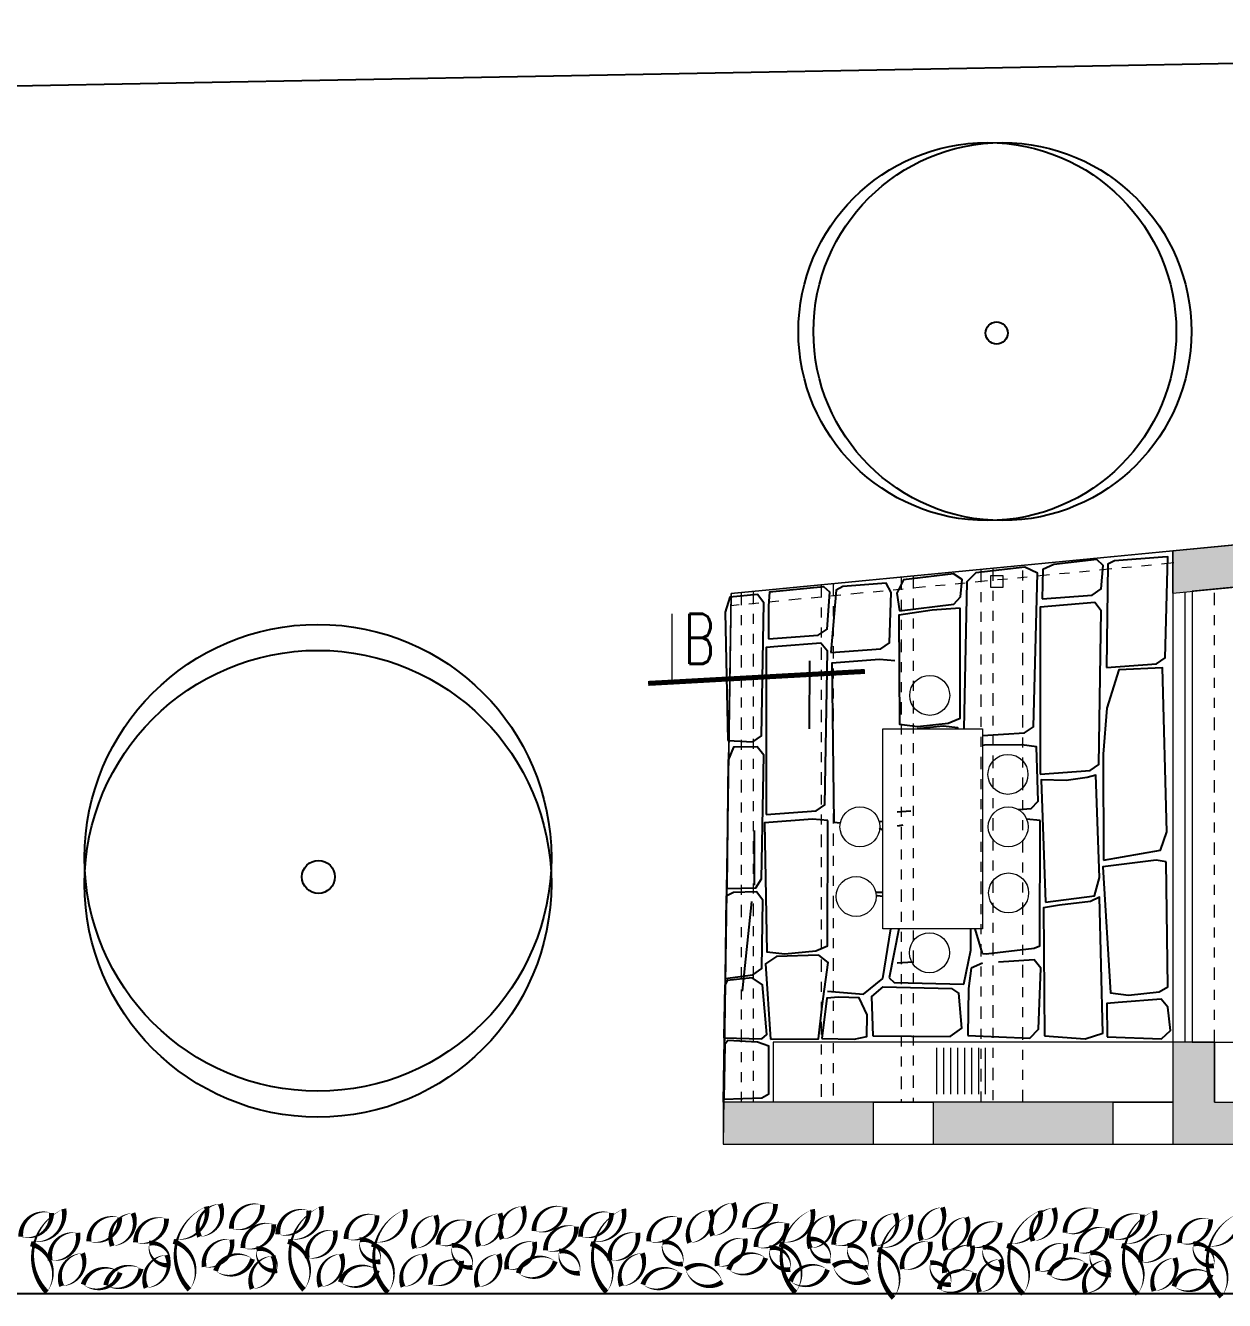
# Model space of a CAD drawing. Header units: metres. Extents: x -183 to 791, y -436 to 125.
# Drawn here: x 502.94 to 514.95, y -271.72 to -258.95 of the extents above; entities that cross this region are included whole.
import ezdxf

# ---------------------------------------------------------------- set-up
doc = ezdxf.new("R2010")
doc.units = ezdxf.units.M
doc.header["$MEASUREMENT"] = 0
doc.linetypes.add('DASHDOT', pattern=[1, 0.5, -0.25, 0, -0.25])
doc.linetypes.add('DIVIDE', pattern=[1.25, 0.5, -0.25, 0, -0.25, 0, -0.25])
for name, color, linetype in [('01_SILNE', 1, 'Continuous'), ('okna', 4, 'Continuous'), ('PODL0$0$HSV_POD', 7, 'Continuous'), ('SCHODY', 3, 'Continuous'), ('SRAFA', 251, 'Continuous'), ('srafa fasada', 253, 'Continuous'), ('SRAFY', 3, 'Continuous'), ('SRAFY-TERÉN', 252, 'Continuous'), ('zariz.predmety', 203, 'Continuous'), ('ZARIZOVAKY', 251, 'Continuous')]:
    doc.layers.add(name, color=color, linetype=linetype)
doc.layers.add('FLOATING-WINDOWS', color=2, linetype='Continuous', plot=False)
doc.styles.add('ROMANS', font='romans.shx', dxfattribs={"width": 0.7})

msp = doc.modelspace()

# ---------------------------------------------------------------- hatches: boundary and pattern name
at = {"layer": 'SRAFA', "linetype": 'Continuous', "lineweight": 0}
for points in [[(517.988, -263.869), (514.43, -264.212), (514.43, -264.634), (518.029, -264.287)], [(522.65, -269.731), (514.85, -269.731), (514.85, -269.131), (514.43, -269.131), (514.43, -269.731), (514.43, -270.151), (522.65, -270.151)], [(511.43, -269.731), (509.929, -269.731), (509.929, -270.151), (511.43, -270.151)], [(513.83, -269.731), (512.03, -269.731), (512.03, -270.151), (513.83, -270.151)]]:
    msp.add_hatch(color=256, dxfattribs=at).paths.add_polyline_path(points)

# ---------------------------------------------------------------- linework, layer by layer
at = {"layer": '01_SILNE', "linetype": 'Continuous', "lineweight": 0}
for p, q in [((514.43, -264.212), (517.988, -263.869)), ((514.43, -264.634), (514.43, -264.212)), ((514.43, -264.634), (518.029, -264.287)), ((514.85, -269.131), (514.43, -269.131)), ((514.43, -269.131), (514.43, -269.731)), ((514.85, -269.131), (514.85, -269.731)), ((514.85, -269.731), (514.85, -269.131)), ((511.43, -269.731), (509.929, -269.731)), ((509.929, -269.731), (509.929, -270.151)), ((511.43, -269.731), (511.43, -270.151)), ((513.83, -269.731), (512.03, -269.731)), ((512.03, -269.731), (512.03, -270.151)), ((512.03, -269.731), (512.03, -270.151)), ((513.83, -269.731), (513.83, -270.151)), ((514.43, -269.731), (514.43, -270.151)), ((514.85, -269.731), (522.65, -269.731)), ((509.929, -270.151), (511.43, -270.151)), ((512.03, -270.151), (513.83, -270.151)), ((514.43, -270.151), (522.65, -270.151))]:
    msp.add_line(p, q, dxfattribs=at)
msp.add_lwpolyline([(512.61, -264.457), (512.73, -264.457), (512.73, -264.577), (512.61, -264.577)], close=True, dxfattribs=at)
at = {"layer": 'FLOATING-WINDOWS', "linetype": 'Continuous', "lineweight": 0, "flags": 128}
for points in [[(510.01, -264.639), (509.929, -270.151), (528.72, -270.151), (528.72, -269.231), (529.62, -269.231), (529.62, -271.651), (534.27, -271.651), (534.272, -262.296), (510.01, -264.639)], [(514.43, -264.212), (514.43, -270.151), (528.72, -270.151), (528.72, -262.832)], [(514.625, -269.131), (514.85, -269.131), (514.85, -269.731), (521.149, -269.731), (521.149, -263.985), (514.625, -264.615)], [(510.01, -264.639), (514.43, -264.212), (514.43, -269.731), (509.929, -269.731)]]:
    msp.add_lwpolyline(points, close=True, dxfattribs=at)
at = {"layer": 'okna', "linetype": 'Continuous', "lineweight": 0}
for p, q in [((514.43, -264.634), (514.43, -269.731)), ((514.55, -264.622), (514.55, -269.131)), ((514.625, -264.615), (514.625, -269.131)), ((511.43, -269.731), (512.03, -269.731)), ((513.83, -269.731), (514.43, -269.731)), ((511.43, -270.151), (512.03, -270.151)), ((513.83, -270.151), (514.43, -270.151))]:
    msp.add_line(p, q, dxfattribs=at)
at = {"layer": 'PODL0$0$HSV_POD'}
for p, q in [((497.666, -259.651), (535.272, -258.951)), ((529.62, -271.651), (497.666, -271.651))]:
    msp.add_line(p, q, dxfattribs=at)
at = {"layer": 'SCHODY', "linetype": 'DIVIDE', "lineweight": 0, "ltscale": 0.25}
for p, q in [((514.43, -264.212), (510.01, -264.639)), ((514.23, -264.229), (514.23, -264.231)), ((514.442, -264.332), (510.01, -264.76)), ((512.93, -269.731), (512.93, -264.357)), ((511.71, -264.475), (511.71, -269.731)), ((511.83, -264.463), (511.83, -269.731)), ((512.51, -264.398), (512.51, -269.731)), ((512.63, -264.386), (512.63, -269.731)), ((510.11, -264.629), (510.11, -269.731)), ((510.23, -264.618), (510.23, -269.731)), ((510.91, -264.552), (510.91, -269.731)), ((511.03, -264.54), (511.03, -269.731)), ((514.85, -269.131), (514.85, -264.594))]:
    msp.add_line(p, q, dxfattribs=at)
at = {"layer": 'srafa fasada', "color": 253, "linetype": 'Continuous', "lineweight": 0}
msp.add_line((509.416, -264.841), (509.416, -265.525), dxfattribs=at)
at = {"layer": 'srafa fasada', "color": 253, "linetype": 'DASHDOT', "lineweight": 0, "ltscale": 0.3, "const_width": 0.05, "flags": 128}
msp.add_lwpolyline([(509.177, -265.538), (511.348, -265.418)], dxfattribs=at)
at = {"layer": 'SRAFY', "linetype": 'Continuous', "lineweight": 0}
for p, q in [((510.01, -264.76), (510.01, -264.639)), ((514.43, -269.131), (510.43, -269.131)), ((510.43, -269.131), (510.43, -269.731)), ((512.067, -269.652), (512.067, -269.186)), ((512.137, -269.652), (512.137, -269.186)), ((512.207, -269.652), (512.207, -269.186)), ((512.277, -269.652), (512.277, -269.186)), ((512.347, -269.652), (512.347, -269.186)), ((512.417, -269.652), (512.417, -269.186)), ((512.487, -269.652), (512.487, -269.186)), ((512.557, -269.652), (512.557, -269.186))]:
    msp.add_line(p, q, dxfattribs=at)
at = {"layer": 'SRAFY-TERÉN'}
for p, q in [((511.527, -268.493), (511.609, -267.994)), ((511.686, -267.994), (511.592, -268.486)), ((512.409, -268.208), (512.409, -267.994)), ((512.527, -268.241), (512.452, -267.994)), ((512.337, -268.551), (512.409, -268.208)), ((512.527, -268.339), (512.411, -268.389)), ((512.411, -268.389), (512.385, -268.594)), ((511.527, -268.575), (512.217, -268.594)), ((511.592, -268.486), (511.64, -268.532)), ((511.64, -268.532), (512.337, -268.551))]:
    msp.add_line(p, q, dxfattribs=at)
for points in [[(512.527, -266.059), (512.947, -266.034), (513.035, -265.972), (513.076, -264.434), (512.948, -264.375), (512.458, -264.432), (512.37, -264.522), (512.337, -265.994)], [(513.124, -264.69), (513.623, -264.653), (513.712, -264.592), (513.732, -264.359), (513.669, -264.297), (513.241, -264.346), (513.128, -264.396), (513.124, -264.69)], [(513.768, -265.38), (514.267, -265.343), (514.356, -265.281), (514.38, -264.27), (514.327, -264.275), (513.848, -264.311), (513.779, -264.345), (513.768, -265.38)], [(511.694, -264.813), (512.238, -264.744), (512.306, -264.671), (512.322, -264.498), (512.235, -264.441), (511.733, -264.5), (511.667, -264.634), (511.694, -264.813)], [(510.381, -265.093), (510.88, -265.056), (510.969, -264.995), (510.995, -264.624), (510.936, -264.57), (510.392, -264.624), (510.382, -264.761), (510.381, -265.093)], [(511.007, -265.23), (511.506, -265.193), (511.595, -265.132), (511.611, -264.629), (511.56, -264.533), (511.128, -264.569), (511.061, -264.604), (511.007, -265.23)], [(509.976, -266.109), (510.224, -266.124), (510.313, -266.063), (510.336, -264.73), (510.271, -264.648), (509.996, -264.674), (509.947, -264.824), (509.976, -266.109)], [(513.103, -266.448), (513.603, -266.411), (513.691, -266.349), (513.715, -264.812), (513.65, -264.729), (513.22, -264.763), (513.103, -264.773), (513.103, -266.448)], [(512.303, -264.783), (512.022, -264.804), (511.689, -264.854), (511.694, -265.946), (511.873, -265.969), (512.183, -265.937), (512.301, -265.887), (512.303, -264.783)], [(510.36, -266.852), (510.859, -266.815), (510.948, -266.753), (510.972, -265.216), (510.906, -265.134), (510.477, -265.168), (510.36, -265.177), (510.36, -266.852)], [(510.794, -265.994), (510.795, -265.313)], [(511.649, -265.313), (511.495, -265.299), (511.016, -265.335), (511.038, -266.926), (511.102, -266.934)], [(513.737, -267.309), (514.309, -267.208), (514.371, -267.023), (514.329, -265.383), (513.889, -265.401), (513.771, -265.786), (513.734, -266.247), (513.737, -267.309)], [(512.279, -265.994), (512.278, -265.982), (512.131, -265.967), (511.871, -265.994)], [(512.882, -266.8), (513.014, -266.791), (513.082, -266.717), (513.066, -266.173), (512.918, -266.154), (512.544, -266.158), (512.527, -266.159)], [(509.966, -267.593), (510.255, -267.586), (510.311, -267.494), (510.335, -266.256), (510.27, -266.174), (510.031, -266.177), (509.978, -266.307), (509.966, -267.593)], [(513.157, -267.73), (513.646, -267.666), (513.698, -267.481), (513.66, -266.458), (513.574, -266.481), (513.364, -266.51), (513.114, -266.504), (513.157, -267.73)], [(510.977, -266.911), (510.823, -266.896), (510.344, -266.933), (510.367, -268.224), (510.546, -268.246), (510.856, -268.215), (510.974, -268.165), (510.977, -266.911)], [(511.491, -266.922), (511.527, -266.918)], [(511.672, -266.824), (511.807, -266.815)], [(513.102, -266.91), (512.967, -266.897)], [(513.042, -268.188), (513.099, -268.164), (513.102, -266.91)], [(510.249, -267.021), (510.24, -267.022), (510.24, -267.559)], [(511.527, -267.006), (511.494, -266.985)], [(511.729, -266.959), (511.672, -266.969)], [(514.365, -267.323), (514.264, -267.308), (513.729, -267.374), (513.807, -268.636), (513.987, -268.659), (514.296, -268.627), (514.381, -268.577), (514.365, -267.323)], [(514.365, -267.323), (514.264, -267.308), (513.729, -267.374), (513.807, -268.636), (513.987, -268.659), (514.296, -268.627), (514.381, -268.577), (514.365, -267.323)], [(509.949, -268.492), (510.226, -268.455), (510.315, -268.394), (510.327, -267.707), (510.261, -267.625), (510.031, -267.632), (509.957, -267.669), (509.949, -268.492)], [(511.455, -267.627), (511.527, -267.629)], [(511.527, -267.671), (511.474, -267.664), (511.46, -267.663)], [(513.145, -269.067), (513.555, -269.097), (513.73, -269.039), (513.696, -267.678), (513.607, -267.72), (513.297, -267.757), (513.135, -267.786), (513.145, -269.067)], [(510.213, -267.723), (510.118, -268.62)], [(512.527, -268.241), (512.561, -268.245), (513.042, -268.188)], [(510.403, -269.099), (510.882, -269.098), (510.921, -268.771), (510.979, -268.332), (510.885, -268.26), (510.462, -268.274), (510.352, -268.347), (510.403, -269.099)], [(511.83, -268.329), (511.672, -268.339)], [(512.377, -269.062), (512.999, -269.091), (513.087, -269), (513.108, -268.388), (513.042, -268.306), (512.684, -268.329)], [(509.935, -269.087), (510.316, -269.098), (510.365, -269.055), (510.324, -268.556), (510.22, -268.487), (509.968, -268.513), (509.946, -268.562), (509.935, -269.087)], [(510.973, -268.62), (511.333, -268.651), (511.527, -268.493)], [(511.527, -268.575), (511.414, -268.672), (511.426, -269.067)], [(511.426, -269.067), (512.2, -269.073), (512.317, -268.99), (512.29, -268.639), (512.217, -268.594)], [(512.385, -268.594), (512.377, -269.062)], [(510.916, -269.093), (511.24, -269.1), (511.367, -269.073), (511.369, -268.857), (511.289, -268.686), (511.084, -268.68), (510.967, -268.69), (510.916, -269.093)], [(513.773, -269.077), (514.318, -269.096), (514.407, -269.012), (514.38, -268.781), (514.315, -268.699), (513.885, -268.733), (513.769, -268.743), (513.773, -269.077)], [(509.935, -269.701), (510.316, -269.689), (510.386, -269.646), (510.387, -269.169), (510.272, -269.131), (509.974, -269.113), (509.946, -269.153), (509.935, -269.701)]]:
    msp.add_lwpolyline(points, dxfattribs=at)
at = {"layer": 'zariz.predmety', "color": 253, "linetype": 'Continuous', "ltscale": 0.001}
for points in [[(504.584, -271.61, 0, 0, 0.520567), (504.584, -271.61, 0, 0.05, 0.520567), (504.424, -271.125, 0, 0.05, 0.520567), (504.445, -271.102, 0, 0.05, 0.520567), (504.755, -270.775, 0, 0.05, 0.520567), (504.584, -271.61, 0.05, 0.05, 0)], [(504.685, -271.078, 0, 0, 0.520567), (504.685, -271.078, 0, 0.05, 0.520567), (504.893, -270.75, 0, 0.05, 0.520567), (504.685, -271.078, 0.05, 0.05, 0)], [(505.314, -270.76, 0, 0, 0.520567), (505.314, -270.76, 0, 0.05, 0.520567), (505.005, -270.997, 0, 0.05, 0.520567), (505.314, -270.76, 0.05, 0.05, 0)], [(505.731, -271.61, 0, 0, 0.520567), (505.731, -271.61, 0, 0.05, 0.520567), (505.571, -271.125, 0, 0.05, 0.520567), (505.592, -271.102, 0, 0.05, 0.520567), (505.902, -270.775, 0, 0.05, 0.520567), (505.731, -271.61, 0.05, 0.05, 0)], [(507.715, -271.102, 0, 0, 0.520567), (507.715, -271.102, 0, 0.05, 0.520567), (507.923, -270.774, 0, 0.05, 0.520567), (507.715, -271.102, 0.05, 0.05, 0)], [(508.344, -270.784, 0, 0, 0.520567), (508.344, -270.784, 0, 0.05, 0.520567), (508.035, -271.02, 0, 0.05, 0.520567), (508.344, -270.784, 0.05, 0.05, 0)], [(509.823, -271.068, 0, 0, 0.520567), (509.823, -271.068, 0, 0.05, 0.520567), (510.031, -270.74, 0, 0.05, 0.520567), (509.823, -271.068, 0.05, 0.05, 0)], [(510.452, -270.75, 0, 0, 0.520567), (510.452, -270.75, 0, 0.05, 0.520567), (510.143, -270.986, 0, 0.05, 0.520567), (510.452, -270.75, 0.05, 0.05, 0)], [(511.915, -271.113, 0, 0, 0.520567), (511.915, -271.113, 0, 0.05, 0.520567), (512.124, -270.785, 0, 0.05, 0.520567), (511.915, -271.113, 0.05, 0.05, 0)], [(513.031, -271.12, 0, 0, 0.520567), (513.031, -271.12, 0, 0.05, 0.520567), (513.24, -270.791, 0, 0.05, 0.520567), (513.031, -271.12, 0.05, 0.05, 0)], [(513.66, -270.801, 0, 0, 0.520567), (513.66, -270.801, 0, 0.05, 0.520567), (513.352, -271.038, 0, 0.05, 0.520567), (513.66, -270.801, 0.05, 0.05, 0)], [(502.895, -271.077, 0, 0, 0.520567), (502.895, -271.077, 0, 0.05, 0.520567), (503.203, -270.84, 0, 0.05, 0.520567), (502.895, -271.077, 0.05, 0.05, 0)], [(503.156, -271.634, 0, 0, 0.520567), (503.156, -271.634, 0, 0.05, 0.520567), (502.995, -271.149, 0, 0.05, 0.520567), (503.016, -271.125, 0, 0.05, 0.520567), (503.326, -270.799, 0, 0.05, 0.520567), (503.156, -271.634, 0.05, 0.05, 0)], [(503.886, -270.887, 0, 0, 0.520567), (503.886, -270.887, 0, 0.05, 0.520567), (503.577, -271.124, 0, 0.05, 0.520567), (503.886, -270.887, 0.05, 0.05, 0)], [(503.811, -271.17, 0, 0, 0.520567), (503.811, -271.17, 0, 0.05, 0.520567), (504.019, -270.842, 0, 0.05, 0.520567), (503.811, -271.17, 0.05, 0.05, 0)], [(504.354, -270.898, 0, 0, 0.520567), (504.354, -270.898, 0, 0.05, 0.520567), (504.045, -271.134, 0, 0.05, 0.520567), (504.354, -270.898, 0.05, 0.05, 0)], [(505.47, -271.053, 0, 0, 0.520567), (505.47, -271.053, 0, 0.05, 0.520567), (505.779, -270.816, 0, 0.05, 0.520567), (505.47, -271.053, 0.05, 0.05, 0)], [(506.462, -270.864, 0, 0, 0.520567), (506.462, -270.864, 0, 0.05, 0.520567), (506.153, -271.1, 0, 0.05, 0.520567), (506.462, -270.864, 0.05, 0.05, 0)], [(506.571, -271.638, 0, 0, 0.520567), (506.571, -271.638, 0, 0.05, 0.520567), (506.41, -271.153, 0, 0.05, 0.520567), (506.432, -271.13, 0, 0.05, 0.520567), (506.742, -270.804, 0, 0.05, 0.520567), (506.571, -271.638, 0.05, 0.05, 0)], [(506.841, -271.194, 0, 0, 0.520567), (506.841, -271.194, 0, 0.05, 0.520567), (507.05, -270.865, 0, 0.05, 0.520567), (506.841, -271.194, 0.05, 0.05, 0)], [(507.384, -270.921, 0, 0, 0.520567), (507.384, -270.921, 0, 0.05, 0.520567), (507.075, -271.158, 0, 0.05, 0.520567), (507.384, -270.921, 0.05, 0.05, 0)], [(507.484, -271.173, 0, 0, 0.520567), (507.484, -271.173, 0, 0.05, 0.520567), (507.693, -270.845, 0, 0.05, 0.520567), (507.484, -271.173, 0.05, 0.05, 0)], [(508.501, -271.077, 0, 0, 0.520567), (508.501, -271.077, 0, 0.05, 0.520567), (508.809, -270.84, 0, 0.05, 0.520567), (508.501, -271.077, 0.05, 0.05, 0)], [(508.761, -271.634, 0, 0, 0.520567), (508.761, -271.634, 0, 0.05, 0.520567), (508.601, -271.149, 0, 0.05, 0.520567), (508.622, -271.125, 0, 0.05, 0.520567), (508.932, -270.799, 0, 0.05, 0.520567), (508.761, -271.634, 0.05, 0.05, 0)], [(509.492, -270.887, 0, 0, 0.520567), (509.492, -270.887, 0, 0.05, 0.520567), (509.183, -271.124, 0, 0.05, 0.520567), (509.492, -270.887, 0.05, 0.05, 0)], [(509.592, -271.139, 0, 0, 0.520567), (509.592, -271.139, 0, 0.05, 0.520567), (509.801, -270.811, 0, 0.05, 0.520567), (509.592, -271.139, 0.05, 0.05, 0)], [(510.652, -271.638, 0, 0, 0.520567), (510.652, -271.638, 0, 0.05, 0.520567), (510.492, -271.153, 0, 0.05, 0.520567), (510.513, -271.13, 0, 0.05, 0.520567), (510.823, -270.804, 0, 0.05, 0.520567), (510.652, -271.638, 0.05, 0.05, 0)], [(510.802, -271.193, 0, 0, 0.520567), (510.802, -271.193, 0, 0.05, 0.520567), (511.01, -270.865, 0, 0.05, 0.520567), (510.802, -271.193, 0.05, 0.05, 0)], [(511.345, -270.921, 0, 0, 0.520567), (511.345, -270.921, 0, 0.05, 0.520567), (511.036, -271.157, 0, 0.05, 0.520567), (511.345, -270.921, 0.05, 0.05, 0)], [(511.445, -271.172, 0, 0, 0.520567), (511.445, -271.172, 0, 0.05, 0.520567), (511.654, -270.844, 0, 0.05, 0.520567), (511.445, -271.172, 0.05, 0.05, 0)], [(511.634, -271.692, 0, 0, 0.520567), (511.634, -271.692, 0, 0.05, 0.520567), (511.474, -271.207, 0, 0.05, 0.520567), (511.495, -271.183, 0, 0.05, 0.520567), (511.805, -270.857, 0, 0.05, 0.520567), (511.634, -271.692, 0.05, 0.05, 0)], [(512.158, -271.212, 0, 0, 0.520567), (512.158, -271.212, 0, 0.05, 0.520567), (512.366, -270.883, 0, 0.05, 0.520567), (512.158, -271.212, 0.05, 0.05, 0)], [(512.931, -271.652, 0, 0, 0.520567), (512.931, -271.652, 0, 0.05, 0.520567), (512.771, -271.167, 0, 0.05, 0.520567), (512.792, -271.143, 0, 0.05, 0.520567), (513.102, -270.817, 0, 0.05, 0.520567), (512.931, -271.652, 0.05, 0.05, 0)], [(513.817, -271.094, 0, 0, 0.520567), (513.817, -271.094, 0, 0.05, 0.520567), (514.126, -270.858, 0, 0.05, 0.520567), (513.817, -271.094, 0.05, 0.05, 0)], [(514.078, -271.652, 0, 0, 0.520567), (514.078, -271.652, 0, 0.05, 0.520567), (513.918, -271.167, 0, 0.05, 0.520567), (513.939, -271.143, 0, 0.05, 0.520567), (514.249, -270.817, 0, 0.05, 0.520567), (514.078, -271.652, 0.05, 0.05, 0)], [(514.809, -270.905, 0, 0, 0.520567), (514.809, -270.905, 0, 0.05, 0.520567), (514.5, -271.142, 0, 0.05, 0.520567), (514.809, -270.905, 0.05, 0.05, 0)], [(514.918, -271.68, 0, 0, 0.520567), (514.918, -271.68, 0, 0.05, 0.520567), (514.757, -271.195, 0, 0.05, 0.520567), (514.778, -271.171, 0, 0.05, 0.520567), (515.089, -270.845, 0, 0.05, 0.520567), (514.918, -271.68, 0.05, 0.05, 0)], [(503.467, -271.04, 0, 0, 0.520567), (503.467, -271.04, 0, 0.05, 0.520567), (503.19, -271.313, 0, 0.05, 0.520567), (503.467, -271.04, 0.05, 0.05, 0)], [(505.428, -270.954, 0, 0, 0.520567), (505.428, -270.954, 0, 0.05, 0.520567), (505.12, -271.191, 0, 0.05, 0.520567), (505.428, -270.954, 0.05, 0.05, 0)], [(506.043, -271.017, 0, 0, 0.520567), (506.043, -271.017, 0, 0.05, 0.520567), (505.765, -271.29, 0, 0.05, 0.520567), (506.043, -271.017, 0.05, 0.05, 0)], [(508.459, -270.978, 0, 0, 0.520567), (508.459, -270.978, 0, 0.05, 0.520567), (508.15, -271.214, 0, 0.05, 0.520567), (508.459, -270.978, 0.05, 0.05, 0)], [(509.073, -271.04, 0, 0, 0.520567), (509.073, -271.04, 0, 0.05, 0.520567), (508.795, -271.313, 0, 0.05, 0.520567), (509.073, -271.04, 0.05, 0.05, 0)], [(510.566, -270.944, 0, 0, 0.520567), (510.566, -270.944, 0, 0.05, 0.520567), (510.258, -271.18, 0, 0.05, 0.520567), (510.566, -270.944, 0.05, 0.05, 0)], [(512.701, -270.939, 0, 0, 0.520567), (512.701, -270.939, 0, 0.05, 0.520567), (512.392, -271.176, 0, 0.05, 0.520567), (512.701, -270.939, 0.05, 0.05, 0)], [(513.775, -270.995, 0, 0, 0.520567), (513.775, -270.995, 0, 0.05, 0.520567), (513.467, -271.232, 0, 0.05, 0.520567), (513.775, -270.995, 0.05, 0.05, 0)], [(504.183, -271.144, 0, 0, 0.520567), (504.183, -271.144, 0, 0.05, 0.520567), (504.387, -271.362, 0, 0.05, 0.520567), (504.183, -271.144, 0.05, 0.05, 0)], [(505.009, -271.107, 0, 0, 0.520567), (505.009, -271.107, 0, 0.05, 0.520567), (504.732, -271.38, 0, 0.05, 0.520567), (505.009, -271.107, 0.05, 0.05, 0)], [(506.29, -271.11, 0, 0, 0.520567), (506.29, -271.11, 0, 0.05, 0.520567), (506.495, -271.328, 0, 0.05, 0.520567), (506.29, -271.11, 0.05, 0.05, 0)], [(507.213, -271.167, 0, 0, 0.520567), (507.213, -271.167, 0, 0.05, 0.520567), (507.417, -271.385, 0, 0.05, 0.520567), (507.213, -271.167, 0.05, 0.05, 0)], [(508.039, -271.131, 0, 0, 0.520567), (508.039, -271.131, 0, 0.05, 0.520567), (507.762, -271.404, 0, 0.05, 0.520567), (508.039, -271.131, 0.05, 0.05, 0)], [(509.321, -271.133, 0, 0, 0.520567), (509.321, -271.133, 0, 0.05, 0.520567), (509.525, -271.351, 0, 0.05, 0.520567), (509.321, -271.133, 0.05, 0.05, 0)], [(510.147, -271.097, 0, 0, 0.520567), (510.147, -271.097, 0, 0.05, 0.520567), (509.87, -271.37, 0, 0.05, 0.520567), (510.147, -271.097, 0.05, 0.05, 0)], [(510.798, -271.103, 0, 0, 0.520567), (510.798, -271.103, 0, 0.05, 0.520567), (511.002, -271.32, 0, 0.05, 0.520567), (510.798, -271.103, 0.05, 0.05, 0)], [(511.174, -271.167, 0, 0, 0.520567), (511.174, -271.167, 0, 0.05, 0.520567), (511.378, -271.384, 0, 0.05, 0.520567), (511.174, -271.167, 0.05, 0.05, 0)], [(512, -271.13, 0, 0, 0.520567), (512, -271.13, 0, 0.05, 0.520567), (511.723, -271.403, 0, 0.05, 0.520567), (512, -271.13, 0.05, 0.05, 0)], [(512.423, -271.168, 0, 0, 0.520567), (512.423, -271.168, 0, 0.05, 0.520567), (512.146, -271.44, 0, 0.05, 0.520567), (512.423, -271.168, 0.05, 0.05, 0)], [(513.356, -271.149, 0, 0, 0.520567), (513.356, -271.149, 0, 0.05, 0.520567), (513.079, -271.421, 0, 0.05, 0.520567), (513.356, -271.149, 0.05, 0.05, 0)], [(514.389, -271.058, 0, 0, 0.520567), (514.389, -271.058, 0, 0.05, 0.520567), (514.112, -271.331, 0, 0.05, 0.520567), (514.389, -271.058, 0.05, 0.05, 0)], [(514.637, -271.151, 0, 0, 0.520567), (514.637, -271.151, 0, 0.05, 0.520567), (514.842, -271.369, 0, 0.05, 0.520567), (514.637, -271.151, 0.05, 0.05, 0)], [(503.305, -271.572, 0, 0, 0.520567), (503.305, -271.572, 0, 0.05, 0.520567), (503.514, -271.244, 0, 0.05, 0.520567), (503.305, -271.572, 0.05, 0.05, 0)], [(504.15, -271.59, 0, 0, 0.520567), (504.15, -271.59, 0, 0.05, 0.520567), (504.358, -271.261, 0, 0.05, 0.520567), (504.15, -271.59, 0.05, 0.05, 0)], [(504.846, -271.42, 0, 0, 0.520567), (504.846, -271.42, 0, 0.05, 0.520567), (505.216, -271.301, 0, 0.05, 0.520567), (504.846, -271.42, 0.05, 0.05, 0)], [(505.212, -271.6, 0, 0, 0.520567), (505.212, -271.6, 0, 0.05, 0.520567), (505.421, -271.271, 0, 0.05, 0.520567), (505.212, -271.6, 0.05, 0.05, 0)], [(505.257, -271.2, 0, 0, 0.520567), (505.257, -271.2, 0, 0.05, 0.520567), (505.462, -271.418, 0, 0.05, 0.520567), (505.257, -271.2, 0.05, 0.05, 0)], [(505.896, -271.579, 0, 0, 0.520567), (505.896, -271.579, 0, 0.05, 0.520567), (506.104, -271.251, 0, 0.05, 0.520567), (505.896, -271.579, 0.05, 0.05, 0)], [(506.723, -271.579, 0, 0, 0.520567), (506.723, -271.579, 0, 0.05, 0.520567), (506.931, -271.251, 0, 0.05, 0.520567), (506.723, -271.579, 0.05, 0.05, 0)], [(507.471, -271.581, 0, 0, 0.520567), (507.471, -271.581, 0, 0.05, 0.520567), (507.679, -271.253, 0, 0.05, 0.520567), (507.471, -271.581, 0.05, 0.05, 0)], [(507.876, -271.443, 0, 0, 0.520567), (507.876, -271.443, 0, 0.05, 0.520567), (508.247, -271.325, 0, 0.05, 0.520567), (507.876, -271.443, 0.05, 0.05, 0)], [(508.287, -271.224, 0, 0, 0.520567), (508.287, -271.224, 0, 0.05, 0.520567), (508.492, -271.442, 0, 0.05, 0.520567), (508.287, -271.224, 0.05, 0.05, 0)], [(508.911, -271.572, 0, 0, 0.520567), (508.911, -271.572, 0, 0.05, 0.520567), (509.119, -271.244, 0, 0.05, 0.520567), (508.911, -271.572, 0.05, 0.05, 0)], [(509.984, -271.409, 0, 0, 0.520567), (509.984, -271.409, 0, 0.05, 0.520567), (510.354, -271.291, 0, 0.05, 0.520567), (509.984, -271.409, 0.05, 0.05, 0)], [(510.395, -271.19, 0, 0, 0.520567), (510.395, -271.19, 0, 0.05, 0.520567), (510.6, -271.407, 0, 0.05, 0.520567), (510.395, -271.19, 0.05, 0.05, 0)], [(512.496, -271.631, 0, 0, 0.520567), (512.496, -271.631, 0, 0.05, 0.520567), (512.705, -271.303, 0, 0.05, 0.520567), (512.496, -271.631, 0.05, 0.05, 0)], [(512.53, -271.185, 0, 0, 0.520567), (512.53, -271.185, 0, 0.05, 0.520567), (512.734, -271.403, 0, 0.05, 0.520567), (512.53, -271.185, 0.05, 0.05, 0)], [(513.193, -271.461, 0, 0, 0.520567), (513.193, -271.461, 0, 0.05, 0.520567), (513.563, -271.343, 0, 0.05, 0.520567), (513.193, -271.461, 0.05, 0.05, 0)], [(513.604, -271.241, 0, 0, 0.520567), (513.604, -271.241, 0, 0.05, 0.520567), (513.809, -271.459, 0, 0.05, 0.520567), (513.604, -271.241, 0.05, 0.05, 0)], [(514.243, -271.621, 0, 0, 0.520567), (514.243, -271.621, 0, 0.05, 0.520567), (514.451, -271.292, 0, 0.05, 0.520567), (514.243, -271.621, 0.05, 0.05, 0)], [(503.52, -271.557, 0, 0, 0.520567), (503.52, -271.557, 0, 0.05, 0.520567), (503.89, -271.438, 0, 0.05, 0.520567), (503.52, -271.557, 0.05, 0.05, 0)], [(504.099, -271.399, 0, 0, 0.520567), (504.099, -271.399, 0, 0.05, 0.520567), (503.746, -271.563, 0, 0.05, 0.520567), (504.099, -271.399, 0.05, 0.05, 0)], [(506.095, -271.533, 0, 0, 0.520567), (506.095, -271.533, 0, 0.05, 0.520567), (506.466, -271.415, 0, 0.05, 0.520567), (506.095, -271.533, 0.05, 0.05, 0)], [(507.308, -271.32, 0, 0, 0.520567), (507.308, -271.32, 0, 0.05, 0.520567), (506.999, -271.557, 0, 0.05, 0.520567), (507.308, -271.32, 0.05, 0.05, 0)], [(509.125, -271.557, 0, 0, 0.520567), (509.125, -271.557, 0, 0.05, 0.520567), (509.496, -271.438, 0, 0.05, 0.520567), (509.125, -271.557, 0.05, 0.05, 0)], [(509.552, -271.402, 0, 0, 0.520567), (509.552, -271.402, 0, 0.05, 0.520567), (509.919, -271.531, 0, 0.05, 0.520567), (509.552, -271.402, 0.05, 0.05, 0)], [(510.603, -271.526, 0, 0, 0.520567), (510.603, -271.526, 0, 0.05, 0.520567), (510.973, -271.408, 0, 0.05, 0.520567), (510.603, -271.526, 0.05, 0.05, 0)], [(511.029, -271.372, 0, 0, 0.520567), (511.029, -271.372, 0, 0.05, 0.520567), (511.396, -271.5, 0, 0.05, 0.520567), (511.029, -271.372, 0.05, 0.05, 0)], [(512.003, -271.34, 0, 0, 0.520567), (512.003, -271.34, 0, 0.05, 0.520567), (512.207, -271.557, 0, 0.05, 0.520567), (512.003, -271.34, 0.05, 0.05, 0)], [(512.446, -271.441, 0, 0, 0.520567), (512.446, -271.441, 0, 0.05, 0.520567), (512.093, -271.604, 0, 0.05, 0.520567), (512.446, -271.441, 0.05, 0.05, 0)], [(513.559, -271.641, 0, 0, 0.520567), (513.559, -271.641, 0, 0.05, 0.520567), (513.768, -271.313, 0, 0.05, 0.520567), (513.559, -271.641, 0.05, 0.05, 0)], [(514.442, -271.575, 0, 0, 0.520567), (514.442, -271.575, 0, 0.05, 0.520567), (514.813, -271.456, 0, 0.05, 0.520567), (514.442, -271.575, 0.05, 0.05, 0)]]:
    msp.add_lwpolyline(points, format="xyseb", close=True, dxfattribs=at)
for centre, radius in [((512.574, -262.015), 1.892), ((512.725, -262.015), 1.892), ((512.667, -262.03), 0.111), ((505.871, -267.284), 2.337), ((505.871, -267.544), 2.337), ((505.876, -267.476), 0.165)]:
    msp.add_circle(centre, radius, dxfattribs=at)
at = {"layer": 'ZARIZOVAKY', "linetype": 'Continuous', "lineweight": 0}
msp.add_line((514.85, -269.131), (522.65, -269.131), dxfattribs=at)
msp.add_lwpolyline([(512.527, -267.994), (511.527, -267.994), (511.527, -265.994), (512.527, -265.994)], close=True, dxfattribs=at)
for centre in [(511.997, -265.658), (512.78, -266.449), (511.298, -266.974), (512.783, -266.974), (512.787, -267.636), (511.26, -267.671), (511.994, -268.235)]:
    msp.add_circle(centre, 0.2, dxfattribs=at)

# ---------------------------------------------------------------- texts
at = {"layer": 'srafa fasada', "color": 253, "linetype": 'Continuous', "lineweight": 0, "insert": (509.531, -264.843), "char_height": 0.5, "width": 4, "attachment_point": 1, "style": 'ROMANS'}
msp.add_mtext('B', dxfattribs=at)

doc.saveas('drawing.dxf')
